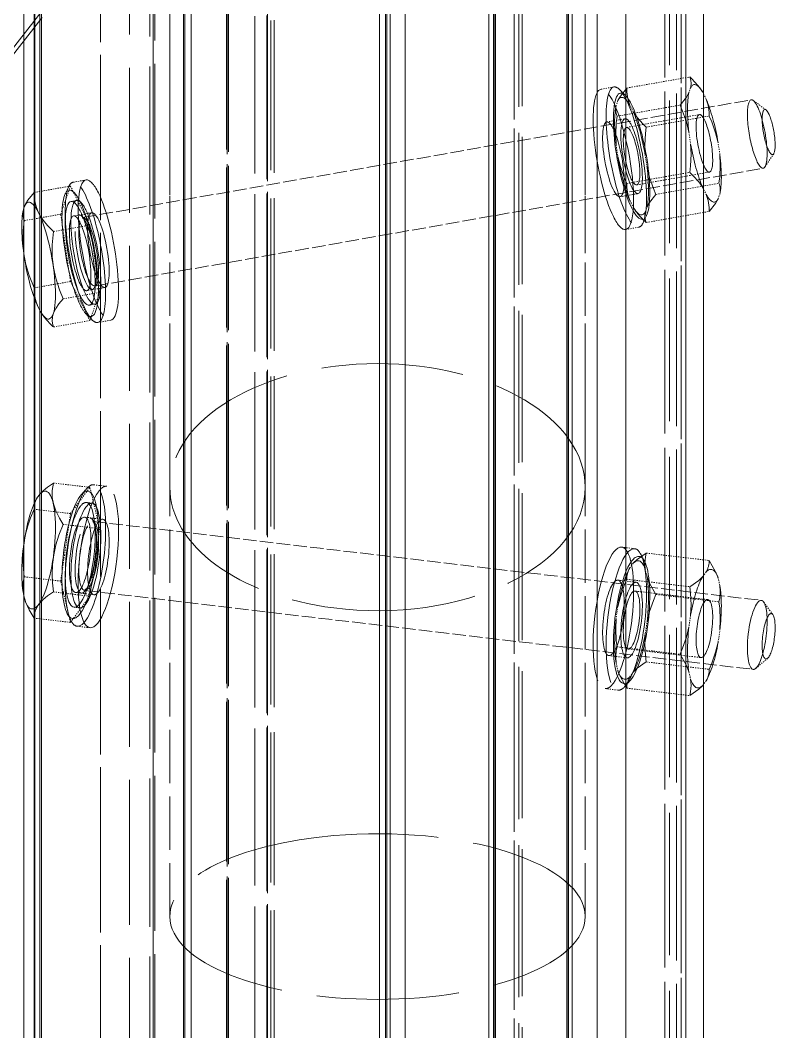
# Model space of a CAD drawing. Header units: millimetres. Extents: x 2197 to 34309, y 1850 to 24558.
# Drawn here: x 13828.5 to 13892.2, y 11129.7 to 11214.9 of the extents above; entities that cross this region are included whole.
import ezdxf

# ---------------------------------------------------------------- set-up
doc = ezdxf.new("R2010")
doc.units = ezdxf.units.MM
doc.linetypes.add('DASHED', pattern=[15, 12, -3])

# ---------------------------------------------------------------- blocks, each defined once
blk = doc.blocks.new('A$C637D7238')
at = {"color": 7, "linetype": 'DASHED', "lineweight": 13, "ltscale": 0.3285682678222656}
blk.add_line((157.3007899765362, 1009.537116626161), (157.3007899765362, 1206.678077319521), dxfattribs=at)
at = {"color": 7, "linetype": 'DASHED', "lineweight": 13, "ltscale": 0.3285686492919922}
blk.add_line((192.3007136825909, 1009.537345507997), (192.3007136825909, 1206.678535083192), dxfattribs=at)
at = {"color": 7, "linetype": 'DASHED', "lineweight": 13, "ltscale": 0.3748058319091797}
for p, q in [((157.3007899765362, 973.3625713380752), (157.3007899765362, 1198.246070483583)), ((192.3007136825909, 973.3623424562393), (192.3007136825909, 1198.245841601747))]:
    blk.add_line(p, q, dxfattribs=at)
at = {"color": 7, "linetype": 'DASHED', "lineweight": 13}
for p, q in [((175.4605037216534, 351.3186183961807), (175.4605037216534, 1170.730125049013)), ((175.5843287948956, 351.0183254274307), (175.5843287948956, 1170.443564990419)), ((174.978478575169, 350.446006396669), (174.978478575169, 1169.8969951662)), ((175.8660823349346, 349.6678081544815), (175.8660823349346, 1169.152671435731)), ((177.1419841293682, 349.3899456056533), (177.1419841293682, 1168.886481860536)), ((144.9915248398174, 343.2588878663955), (144.9915248398174, 1162.983848193544)), ((146.3509685043682, 342.8551403078018), (146.3509685043682, 1162.592918017763)), ((184.1783839706768, 229.7540966066299), (184.1783839706768, 1162.472983935731)), ((146.4879542831768, 341.8899456056533), (146.4879542831768, 1161.657020190614)), ((145.8821040634502, 341.3270107301651), (145.8821040634502, 1161.110450366396)), ((145.9171229843487, 341.1666790040908), (145.9171229843487, 1160.954810717958)), ((186.7159968857159, 337.3896709474502), (186.7159968857159, 1157.271644214052)), ((186.9750911239971, 336.6490093263565), (186.9750911239971, 1156.546546557802)), ((186.3138514999737, 335.5096355470596), (186.3138514999737, 1155.428687671083)), ((184.5649653915752, 334.0866771730362), (184.5649653915752, 1154.029533007997)), ((184.6752864364971, 334.2759624513565), (184.6752864364971, 1154.21584282245)), ((184.7410899643291, 333.856650927919), (184.7410899643291, 1153.802939990419)), ((151.4643031601299, 328.9534297975479), (151.4643031601299, 1148.95087395038)), ((153.8964015488018, 327.6627651246963), (153.8964015488018, 1147.665931323427)), ((155.6230861191143, 327.5035778078018), (155.6230861191143, 1147.507316211122)), ((156.0427409653057, 327.1714702638565), (156.0427409653057, 1147.176353076356)), ((156.0467463974346, 327.2087780031143), (156.0467463974346, 1147.213431933778)), ((165.4870921615948, 212.2852626832901), (165.4870921615948, 1146.933967212099)), ((165.5343562607159, 212.4167552980362), (165.5343562607159, 1147.05504570331)), ((166.0928279404034, 211.8875804933487), (166.0928279404034, 1146.567527392763)), ((155.9050685409893, 325.8677593263565), (155.9050685409893, 1145.874015429872)), ((164.4700557236065, 210.9673610719619), (164.4700557236065, 1145.717002490419)), ((165.8180552963604, 211.2337795289932), (165.8180552963604, 1145.963508227724)), ((190.905106687962, 325.8669582399307), (190.905106687962, 1145.873099902528)), ((190.7635432724346, 324.529258349794), (190.7635432724346, 1144.533683398622)), ((190.7675487045635, 324.5664516481338), (190.7675487045635, 1144.570762256044)), ((191.1872035507549, 324.236289599794), (191.1872035507549, 1144.239799121278)), ((193.3009273056377, 324.0427700075088), (193.3009273056377, 1144.045478442567)), ((200.7691127304424, 209.5612255128799), (200.7691127304424, 1144.41100273456)), ((202.2689754013409, 209.564658740419), (202.2689754013409, 1144.414207080263)), ((195.7289058212627, 322.7728191408096), (195.7289058212627, 1142.76923332538)), ((200.3938609604229, 206.2102809938369), (200.3938609604229, 1141.266852954286)), ((199.0037471298565, 205.8613506349502), (199.0037471298565, 1140.936805346864)), ((199.3923884872784, 205.1047817262588), (199.3923884872784, 1140.219489673036)), ((199.9902278427471, 204.6662441286026), (199.9902278427471, 1139.802695849794)), ((199.9982387070049, 204.7191158327041), (199.9982387070049, 1139.8530498537)), ((162.0691997055401, 317.999717334169), (162.0691997055401, 1137.944175341981)), ((162.245324278294, 317.7766719850479), (162.245324278294, 1137.717582324403)), ((158.4484035019268, 202.0741573366104), (158.4484035019268, 1137.321616748231)), ((158.5562068466534, 202.4043193849502), (158.5562068466534, 1137.639304736513)), ((162.1350032333721, 317.5933376344619), (162.1350032333721, 1137.53127250995)), ((159.1097575668682, 201.2969890626846), (159.1097575668682, 1136.572257617372)), ((159.1097575668682, 315.3952709230362), (159.1097575668682, 1135.291892627138)), ((162.0691997055401, 199.4641033204971), (162.0691997055401, 1134.793845752138)), ((162.1350032333721, 199.7484890016494), (162.1350032333721, 1135.070563891786)), ((162.245324278294, 199.6202007326065), (162.245324278294, 1134.9458232912)), ((158.4484035019268, 314.3017879518447), (158.4484035019268, 1134.174262622255)), ((158.5562068466534, 313.8391033204971), (158.5562068466534, 1133.700477221864)), ((195.7289058212627, 196.1691204103408), (195.7289058212627, 1131.558143237489)), ((190.7635432724346, 194.9772182496963), (190.7635432724346, 1130.375281909364)), ((190.7675487045635, 194.9521556886612), (190.7675487045635, 1130.350333789247)), ((191.1872035507549, 195.1753154787002), (191.1872035507549, 1130.572349170106)), ((193.3009273056377, 195.3063503297744), (193.3009273056377, 1130.702582934755)), ((199.9902278427471, 310.6993022951065), (199.9902278427471, 1130.474158862489)), ((199.9982387070049, 310.6266323121963), (199.9982387070049, 1130.399314502138)), ((155.9050685409893, 194.0763393434463), (155.9050685409893, 1129.476462939638)), ((190.905106687962, 194.0767971071182), (190.905106687962, 1129.47692070331)), ((199.3923884872784, 310.096656421083), (199.3923884872784, 1129.852744677919)), ((155.6230861191143, 192.9836574586807), (155.6230861191143, 1128.381034472841)), ((156.0427409653057, 193.2047573121963), (156.0427409653057, 1128.603278735536)), ((156.0467463974346, 193.1798091920791), (156.0467463974346, 1128.578101733583)), ((199.0037471298565, 309.0611949953018), (199.0037471298565, 1128.782950976747)), ((153.8964015488018, 192.8777996095596), (153.8964015488018, 1128.274833300966)), ((200.3938609604229, 308.5856929811416), (200.3938609604229, 1128.290855029481)), ((151.4643031601299, 192.023154834169), (151.4643031601299, 1127.413322070497)), ((184.7410899643291, 188.8276210817276), (184.7410899643291, 1124.15953789081)), ((184.5649653915752, 188.6797634157119), (184.5649653915752, 1124.007789233583)), ((184.6752864364971, 188.5582271608291), (184.6752864364971, 1123.882819751161)), ((200.7691127304424, 304.0782085451065), (200.7691127304424, 1123.601981738466)), ((202.2689754013409, 304.0737453493057), (202.2689754013409, 1123.597404101747)), ((186.3138514999737, 187.7686992677627), (186.3138514999737, 1123.069373706239)), ((164.4700557236065, 302.2185436281143), (164.4700557236065, 1121.654426196474)), ((186.7159968857159, 186.5751949342666), (186.7159968857159, 1121.833640674013)), ((186.9750911239971, 187.0439449342666), (186.9750911239971, 1122.32001457538)), ((165.8180552963604, 301.868125537294), (165.8180552963604, 1121.286613086122)), ((165.4870921615948, 300.4920879396377), (165.4870921615948, 1119.839393237489)), ((166.0928279404034, 301.0113063844619), (166.0928279404034, 1120.385963061708)), ((145.8821040634502, 184.1134563478408), (145.8821040634502, 1119.25963554706)), ((145.9171229843487, 184.2126766237197), (145.9171229843487, 1119.364005664247)), ((165.5343562607159, 300.3206554445205), (165.5343562607159, 1119.658805468935)), ((146.3509685043682, 183.1713787111221), (146.3509685043682, 1118.265601733583)), ((146.4879542831768, 183.7655559572158), (146.4879542831768, 1118.892966845888)), ((144.9915248398174, 182.9238430055557), (144.9915248398174, 1118.003303149599)), ((175.8660823349346, 179.0614620241104), (175.8660823349346, 1113.866950610536)), ((177.1419841293682, 179.2263713869033), (177.1419841293682, 1114.045249560731)), ((174.978478575169, 178.6010662111221), (174.978478575169, 1113.367759326356)), ((175.5843287948956, 178.2638088258682), (175.5843287948956, 1113.001319507021)), ((175.4605037216534, 178.0873409303604), (175.4605037216534, 1112.809058764833)), ((184.1783839706768, 279.0101543458877), (184.1783839706768, 1096.665793994325))]:
    blk.add_line(p, q, dxfattribs=at)
at = {"color": 7, "linetype": 'DASHED', "lineweight": 13, "ltscale": 0.008982738818918133}
for p, q in [((195.8015758041729, 1043.164207080263), (201.1094600204815, 1044.099418261903)), ((195.8015758041729, 1035.12519035663), (201.1094600204815, 1036.060401538271))]:
    blk.add_line(p, q, dxfattribs=at)
at = {"color": 7, "linetype": 'DASHED', "lineweight": 13, "ltscale": 0.001849244683494399}
blk.add_line((193.6321193222393, 1043.064185717958), (194.7248012070049, 1043.256904223817), dxfattribs=at)
at = {"color": 7, "linetype": 'DASHED', "lineweight": 13, "ltscale": 0.0007276294049313452}
for p, q in [((201.1849910263409, 1043.192130664247), (201.0425120834698, 1042.779456714052)), ((203.5021907333721, 1033.821250537294), (203.6446696762432, 1034.233924487489))]:
    blk.add_line(p, q, dxfattribs=at)
at = {"color": 7, "linetype": 'DASHED', "lineweight": 13, "ltscale": 0.0002073319548056595}
blk.add_line((202.0059901718487, 1043.109504321474), (201.9308024887432, 1043.208610156435), dxfattribs=at)
at = {"color": 7, "linetype": 'DASHED', "lineweight": 13, "ltscale": 0.001168408970959309}
blk.add_line((195.6862193588604, 1042.554465869325), (195.1869136337627, 1043.046561816591), dxfattribs=at)
at = {"color": 7, "linetype": 'DASHED', "lineweight": 13, "ltscale": 0.001065900208875264}
for p, q in [((202.4861842636456, 1042.239982226747), (202.2009974960674, 1042.812415698427)), ((202.2009974960674, 1034.773398974794), (202.4861842636456, 1034.200965503114))]:
    blk.add_line(p, q, dxfattribs=at)
at = {"color": 7, "linetype": 'DASHED', "lineweight": 13, "ltscale": 0.09533031926904542}
blk.add_line((149.9591762070049, 1032.249747851747), (206.2898570541729, 1042.173835376161), dxfattribs=at)
at = {"color": 7, "linetype": 'DASHED', "lineweight": 13, "ltscale": 0.0007276916743874621}
blk.add_line((195.0486690048565, 1042.110892871278), (194.9060756210674, 1041.698218921083), dxfattribs=at)
at = {"color": 7, "linetype": 'DASHED', "lineweight": 13, "ltscale": 0.008982926660458693}
blk.add_line((194.9816066269268, 1040.790931323427), (200.2896052841534, 1041.726142505067), dxfattribs=at)
at = {"color": 7, "linetype": 'DASHED', "lineweight": 13, "ltscale": 0.001065730156780783}
for p, q in [((196.3496333603252, 1041.158744433778), (196.0646754745831, 1041.731177905458)), ((196.0646754745831, 1033.692161181825), (196.3496333603252, 1033.119727710146))]:
    blk.add_line(p, q, dxfattribs=at)
at = {"color": 7, "linetype": 'DASHED', "lineweight": 13, "ltscale": 0.002230634081794208}
blk.add_line((207.5330287460674, 1041.322852710146), (206.4583140854229, 1042.120505908388), dxfattribs=at)
at = {"color": 7, "linetype": 'DASHED', "lineweight": 13, "ltscale": 0.002596310226696308}
blk.add_line((194.1178065780987, 1040.306846240419), (195.6520015243877, 1040.576926806825), dxfattribs=at)
at = {"color": 7, "linetype": 'DASHED', "lineweight": 13, "ltscale": 0.01038487585158895}
for p, q in [((195.7805186752666, 1039.847251513856), (201.916955137669, 1040.928260424989)), ((196.6337901596416, 1035.003882983583), (202.770226622044, 1036.084891894716))]:
    blk.add_line(p, q, dxfattribs=at)
at = {"color": 7, "linetype": 'DASHED', "lineweight": 13, "ltscale": 0.008982550977499514}
for p, q in [((197.4413997177471, 1039.871741870302), (202.7491694931377, 1040.806953051942)), ((198.2612544540752, 1034.206000903505), (203.5690242294659, 1035.141212085146)), ((197.4413997177471, 1031.832725146669), (202.7491694931377, 1032.76793632831))]:
    blk.add_line(p, q, dxfattribs=at)
at = {"color": 7, "linetype": 'DASHED', "lineweight": 13, "ltscale": 0.001658929442102541}
for p, q in [((201.0425120834698, 1039.458839038271), (201.1849910263409, 1038.473731616396)), ((203.6446696762432, 1037.554542163271), (203.5021907333721, 1038.539649585146))]:
    blk.add_line(p, q, dxfattribs=at)
at = {"color": 7, "linetype": 'DASHED', "lineweight": 13, "ltscale": 0.001658579221075384}
for p, q in [((194.9060756210674, 1038.377601245302), (195.0486690048565, 1037.392722705263)), ((197.5082332138409, 1036.473533252138), (197.3656398300518, 1037.458411792177))]:
    blk.add_line(p, q, dxfattribs=at)
at = {"color": 7, "linetype": 'DASHED', "lineweight": 13, "ltscale": 0.002230723413478284}
blk.add_line((208.1830531601299, 1037.633506396669), (207.4455958847393, 1036.516563037294), dxfattribs=at)
at = {"color": 7, "linetype": 'DASHED', "lineweight": 13, "ltscale": 0.09533038545612568}
blk.add_line((150.9747249130596, 1026.484672168153), (207.3054057602276, 1036.408988574403), dxfattribs=at)
at = {"color": 7, "linetype": 'DASHED', "lineweight": 13, "ltscale": 0.005195636598689816}
for p, q in [((148.9279490951885, 1034.906150439638), (145.8578425888409, 1034.365302661317)), ((148.1080943588604, 1032.532874682802), (145.0379878525127, 1031.992026904481)), ((148.9279490951885, 1026.867133716005), (145.8578425888409, 1026.326285937685))]:
    blk.add_line(p, q, dxfattribs=at)
at = {"color": 7, "linetype": 'DASHED', "lineweight": 13, "ltscale": 0.004184826960004457}
blk.add_line((148.1080943588604, 1032.532874682802), (148.9279490951885, 1034.906150439638), dxfattribs=at)
at = {"color": 7, "linetype": 'DASHED', "lineweight": 13, "ltscale": 0.001168317971939539}
blk.add_line((148.4847194198956, 1034.238731006044), (148.7856990341534, 1034.871818164247), dxfattribs=at)
at = {"color": 7, "linetype": 'DASHED', "lineweight": 13, "ltscale": 0.006130377373360783}
blk.add_line((148.9279490951885, 1034.906150439638), (150.5677730087627, 1031.613685229677), dxfattribs=at)
at = {"color": 7, "linetype": 'DASHED', "lineweight": 13, "ltscale": 0.001849178463723555}
for p, q in [((150.240929747044, 1035.419761279481), (149.1482478622784, 1035.227271655458)), ((195.7140285019268, 1031.246329882997), (196.8067103866924, 1031.438819507021))]:
    blk.add_line(p, q, dxfattribs=at)
at = {"color": 7, "linetype": 'DASHED', "lineweight": 13, "ltscale": 0.00259612238054177}
blk.add_line((195.2282268051495, 1034.003898242372), (196.7623073105206, 1034.273978808778), dxfattribs=at)
at = {"color": 7, "linetype": 'DASHED', "lineweight": 13, "ltscale": 7.965321738365593e-06}
blk.add_line((144.9993068222393, 1033.040534594911), (145.0006801132549, 1033.04511223163), dxfattribs=at)
at = {"color": 7, "linetype": 'DASHED', "lineweight": 13, "ltscale": 0.0008114808874187517}
for p, q in [((149.4570094589581, 1033.697654345888), (148.977502012669, 1033.613196948427)), ((150.9976130966534, 1024.952308276552), (150.5181056503643, 1024.867850879091))]:
    blk.add_line(p, q, dxfattribs=at)
at = {"color": 7, "linetype": 'DASHED', "lineweight": 13, "ltscale": 0.0007273311325860083}
blk.add_line((197.3656398300518, 1032.740241626161), (197.5082332138409, 1033.152686694521), dxfattribs=at)
at = {"color": 7, "linetype": 'DASHED', "lineweight": 13, "ltscale": 0.009541252901002521}
for p, q in [((148.9279490951885, 1026.867133716005), (148.1080943588604, 1032.532874682802)), ((150.5677730087627, 1031.613685229677), (151.3876277450909, 1025.94794426288))]:
    blk.add_line(p, q, dxfattribs=at)
at = {"color": 7, "linetype": 'DASHED', "lineweight": 13, "ltscale": 0.002596376391043174}
for p, q in [((150.7268458847393, 1032.662192920106), (149.1926509384502, 1032.391883471864)), ((151.8371516708721, 1026.35924492206), (150.3029567245831, 1026.088935473817))]:
    blk.add_line(p, q, dxfattribs=at)
at = {"color": 7, "linetype": 'DASHED', "lineweight": 13, "ltscale": 0.0002074472918715723}
blk.add_line((196.544640684544, 1032.822639087099), (196.6199428085674, 1032.723533252138), dxfattribs=at)
at = {"color": 7, "linetype": 'DASHED', "lineweight": 13, "ltscale": 0.001168399879160366}
blk.add_line((197.4703532699932, 1032.427360156435), (197.1692592148174, 1031.794272998231), dxfattribs=at)
at = {"color": 7, "linetype": 'DASHED', "lineweight": 13, "ltscale": 0.005195824441142524}
for p, q in [((150.5677730087627, 1031.613685229677), (147.4975520614971, 1031.072837451356)), ((151.3876277450909, 1025.94794426288), (148.3174067978252, 1025.40709648456))]:
    blk.add_line(p, q, dxfattribs=at)
at = {"color": 7, "linetype": 'DASHED', "lineweight": 13, "ltscale": 0.006130035913379448}
blk.add_line((150.5677730087627, 1023.57489738788), (148.9279490951885, 1026.867133716005), dxfattribs=at)
at = {"color": 7, "linetype": 'DASHED', "lineweight": 13, "ltscale": 0.00418446640021392}
blk.add_line((151.3876277450909, 1025.94794426288), (150.5677730087627, 1023.57489738788), dxfattribs=at)
at = {"color": 7, "linetype": 'DASHED', "lineweight": 13, "ltscale": 0.0002542918514233081}
blk.add_line((146.5838557724346, 1024.046393969911), (146.6760951523174, 1023.924857715028), dxfattribs=at)
at = {"color": 7, "linetype": 'DASHED', "lineweight": 13, "ltscale": 0.005195890635127617}
blk.add_line((150.5677730087627, 1023.57489738788), (147.4975520614971, 1023.033820727724), dxfattribs=at)
at = {"color": 7, "linetype": 'DASHED', "lineweight": 13, "ltscale": 0.001168540965324385}
blk.add_line((150.2688533310284, 1024.111625293153), (150.7680446152081, 1023.619300464052), dxfattribs=at)
at = {"color": 7, "linetype": 'DASHED', "lineweight": 13, "ltscale": 0.001848990621567831}
blk.add_line((152.3228389267315, 1023.601676562685), (151.2302714828838, 1023.409186938661), dxfattribs=at)
at = {"color": 7, "linetype": 'DASHED', "lineweight": 13, "ltscale": 0.005152587892884356}
for p, q in [((150.5677730087627, 1009.522010424989), (147.4975520614971, 1009.884559253114)), ((151.3876277450909, 1006.04071770038), (148.3174067978252, 1006.403266528505))]:
    blk.add_line(p, q, dxfattribs=at)
at = {"color": 7, "linetype": 'DASHED', "lineweight": 13, "ltscale": 0.004583599280318437}
for p, q in [((148.9279490951885, 1007.314216235536), (150.5677730087627, 1009.522010424989)), ((150.5677730087627, 1000.351630786317), (148.9279490951885, 998.1438365968643))]:
    blk.add_line(p, q, dxfattribs=at)
at = {"color": 7, "linetype": 'DASHED', "lineweight": 13, "ltscale": 0.001139224147843889}
blk.add_line((149.8497706894268, 1008.911353686708), (150.3026134018291, 1009.4233623537), dxfattribs=at)
at = {"color": 7, "linetype": 'DASHED', "lineweight": 13, "ltscale": 0.00596088193118216}
for p, q in [((150.5677730087627, 1009.522010424989), (151.3876277450909, 1006.04071770038)), ((148.9279490951885, 998.1438365968643), (148.1080943588604, 1001.625129321474))]:
    blk.add_line(p, q, dxfattribs=at)
at = {"color": 7, "linetype": 'DASHED', "lineweight": 13, "ltscale": 0.001833801275879556}
for p, q in [((151.9859248642315, 1009.610358813661), (150.8932429794659, 1009.73944816913)), ((195.3769999985088, 1004.484321216005), (196.4696818832745, 1004.355231860536)), ((193.9690333847393, 992.5671306642471), (195.0617152695049, 992.4380413087783))]:
    blk.add_line(p, q, dxfattribs=at)
at = {"color": 7, "linetype": 'DASHED', "lineweight": 13, "ltscale": 1.915057815166204e-05}
blk.add_line((146.1624843124737, 1008.7055889162), (146.168778562962, 1008.71520195331), dxfattribs=at)
at = {"color": 7, "linetype": 'DASHED', "lineweight": 13, "ltscale": 0.0008043802754698593}
blk.add_line((150.7481318954815, 1008.18556938495), (150.2688533310284, 1008.242332080263), dxfattribs=at)
at = {"color": 7, "linetype": 'DASHED', "lineweight": 13, "ltscale": 0.005152398474144785}
blk.add_line((148.9279490951885, 1007.314216235536), (145.8578425888409, 1007.676765063661), dxfattribs=at)
at = {"color": 7, "linetype": 'DASHED', "lineweight": 13, "ltscale": 0.00957976335019075}
for p, q in [((148.1080943588604, 1001.625129321474), (148.9279490951885, 1007.314216235536)), ((151.3876277450909, 1006.04071770038), (150.5677730087627, 1000.351630786317))]:
    blk.add_line(p, q, dxfattribs=at)
at = {"color": 7, "linetype": 'DASHED', "lineweight": 13, "ltscale": 0.002574544448214107}
blk.add_line((151.6573649887432, 1006.829673388856), (150.1232844833721, 1007.010718921083), dxfattribs=at)
at = {"color": 7, "linetype": 'DASHED', "lineweight": 13, "ltscale": 0.0945371512490534}
blk.add_line((150.8103877548565, 1006.654578784364), (207.1409541611065, 999.9998394044815), dxfattribs=at)
at = {"color": 7, "linetype": 'DASHED', "lineweight": 13, "ltscale": 0.00890777326152091}
for p, q in [((197.4413997177471, 1003.984443286317), (202.7491694931377, 1003.357535937685)), ((198.2612544540752, 1000.503150561708), (203.5690242294659, 999.8762432130752))]:
    blk.add_line(p, q, dxfattribs=at)
at = {"color": 7, "linetype": 'DASHED', "lineweight": 13, "ltscale": 0.0007967471719694212}
for p, q in [((196.3496333603252, 1003.121558764833), (196.0646754745831, 1002.737723925966)), ((196.0646754745831, 993.567344287294), (196.3496333603252, 993.9511791261612))]:
    blk.add_line(p, q, dxfattribs=at)
at = {"color": 7, "linetype": 'DASHED', "lineweight": 13, "ltscale": 0.001139271520692868}
for p, q in [((197.2912532333721, 1003.306724170106), (196.9703608993877, 1003.910285571474)), ((148.6637050155987, 998.8707653078018), (148.9845973495831, 998.2672039064346))]:
    blk.add_line(p, q, dxfattribs=at)
at = {"color": 7, "linetype": 'DASHED', "lineweight": 13, "ltscale": 0.001036226895817529}
for p, q in [((197.5082332138409, 1001.990195849794), (197.3656398300518, 1002.595359424013)), ((194.9060756210674, 994.698707202333), (195.0486690048565, 994.0935436281143))]:
    blk.add_line(p, q, dxfattribs=at)
at = {"color": 7, "linetype": 'DASHED', "lineweight": 13, "ltscale": 0.0007966684495648123}
blk.add_line((202.4861842636456, 1002.396461108583), (202.2009974960674, 1002.012855151552), dxfattribs=at)
at = {"color": 7, "linetype": 'DASHED', "lineweight": 13, "ltscale": 0.005152443224972313}
for p, q in [((148.1080943588604, 1001.625129321474), (145.0379878525127, 1001.987907031435)), ((148.9279490951885, 998.1438365968643), (145.8578425888409, 998.5066143068252))]:
    blk.add_line(p, q, dxfattribs=at)
at = {"color": 7, "linetype": 'DASHED', "lineweight": 13, "ltscale": 0.002574778602355184}
blk.add_line((195.0484401230206, 1001.7036357912), (196.5826350693096, 1001.522361377138), dxfattribs=at)
at = {"color": 7, "linetype": 'DASHED', "lineweight": 13, "ltscale": 0.008907962679770728}
blk.add_line((195.8015758041729, 1001.776649096864), (201.1094600204815, 1001.149741748231), dxfattribs=at)
at = {"color": 7, "linetype": 'DASHED', "lineweight": 13, "ltscale": 0.0001913237065299219}
blk.add_line((203.5021907333721, 1001.870490649599), (203.4653407577862, 1001.979209521669), dxfattribs=at)
at = {"color": 7, "linetype": 'DASHED', "lineweight": 13, "ltscale": 3.438521647895803e-05}
for p, q in [((203.4722072128643, 1001.959754565614), (203.4653407577862, 1001.979209521669)), ((195.0785380844463, 994.0042797120987), (195.0854045395245, 993.984824756044))]:
    blk.add_line(p, q, dxfattribs=at)
at = {"color": 7, "linetype": 'DASHED', "lineweight": 13, "ltscale": 0.001036183167959964}
for p, q in [((203.6446696762432, 1001.26532707538), (203.5021907333721, 1001.870490649599)), ((201.0425120834698, 993.973609546083), (201.1849910263409, 993.3684459718643))]:
    blk.add_line(p, q, dxfattribs=at)
at = {"color": 7, "linetype": 'DASHED', "lineweight": 13, "ltscale": 0.005152632642066775}
blk.add_line((150.5677730087627, 1000.351630786317), (147.4975520614971, 1000.714408496278), dxfattribs=at)
at = {"color": 7, "linetype": 'DASHED', "lineweight": 13, "ltscale": 0.002574589185219294}
for p, q in [((150.9065181259502, 1000.473853686708), (149.3724376205791, 1000.655128100771)), ((194.2975932602276, 995.3478160890518), (195.8316737655987, 995.1665416749893))]:
    blk.add_line(p, q, dxfattribs=at)
at = {"color": 7, "linetype": 'DASHED', "lineweight": 13, "ltscale": 0.09453753008435926}
blk.add_line((150.1235133652081, 1000.841437915224), (206.454308653294, 994.1866985353408), dxfattribs=at)
at = {"color": 7, "linetype": 'DASHED', "lineweight": 13, "ltscale": 0.0102985461579401}
blk.add_line((196.4956599716534, 1000.786506274599), (202.6320964340557, 1000.061408618349), dxfattribs=at)
at = {"color": 7, "linetype": 'DASHED', "lineweight": 13, "ltscale": 7.975272175397444e-05}
blk.add_line((145.1256495956768, 999.9302593263565), (145.1416713241924, 999.8851696046768), dxfattribs=at)
at = {"color": 7, "linetype": 'DASHED', "lineweight": 13, "ltscale": 0.002191285739866994}
blk.add_line((208.1085521225323, 998.8066783937393), (207.3325282577862, 999.8680034669815), dxfattribs=at)
at = {"color": 7, "linetype": 'DASHED', "lineweight": 13, "ltscale": 0.000804335499393497}
blk.add_line((149.706261778294, 999.3669811281143), (149.2269832138409, 999.4235149415908), dxfattribs=at)
at = {"color": 7, "linetype": 'DASHED', "lineweight": 13, "ltscale": 0.00166537511138792}
for p, q in [((195.0486690048565, 999.4757000001846), (194.9060756210674, 998.4867015870987)), ((197.3656398300518, 997.2132030519424), (197.5082332138409, 998.2022014650283))]:
    blk.add_line(p, q, dxfattribs=at)
at = {"color": 7, "linetype": 'DASHED', "lineweight": 13, "ltscale": 0.001665725476064837}
for p, q in [((201.1849910263409, 998.7508312257705), (201.0425120834698, 997.7616039308487)), ((203.5021907333721, 996.4881053956924), (203.6446696762432, 997.4773326906143))]:
    blk.add_line(p, q, dxfattribs=at)
at = {"color": 7, "linetype": 'DASHED', "lineweight": 13, "ltscale": 0.001833611858427043}
blk.add_line((150.577958250462, 997.6931682619033), (149.4853908066143, 997.8222576173721), dxfattribs=at)
at = {"color": 7, "linetype": 'DASHED', "lineweight": 13, "ltscale": 0.008908196849076937}
blk.add_line((194.9816066269268, 996.0877910646377), (200.2896052841534, 995.460654834169), dxfattribs=at)
at = {"color": 7, "linetype": 'DASHED', "lineweight": 13, "ltscale": 0.01029850140085407}
blk.add_line((195.9186488632549, 995.9023967775283), (202.0550853256573, 995.1775280031143), dxfattribs=at)
at = {"color": 7, "linetype": 'DASHED', "lineweight": 13, "ltscale": 0.008907818014424309}
blk.add_line((197.4413997177471, 994.8142925294815), (202.7491694931377, 994.1871562990127), dxfattribs=at)
at = {"color": 7, "linetype": 'DASHED', "lineweight": 13, "ltscale": 0.002191406831716288}
blk.add_line((207.6732188705791, 995.1216808351455), (206.6712886337627, 994.270240405458), dxfattribs=at)
at = {"color": 7, "linetype": 'DASHED', "lineweight": 13, "ltscale": 0.0001912625642320475}
blk.add_line((195.0486690048565, 994.0935436281143), (195.0854045395245, 993.984824756044), dxfattribs=at)
at = {"color": 7, "linetype": 'DASHED', "lineweight": 13, "ltscale": 0.001139097794646109}
blk.add_line((196.105187559544, 993.2661357912002), (195.6524592880596, 992.754127124208), dxfattribs=at)
at = {"color": 7, "linetype": 'DASHED', "lineweight": 13, "ltscale": 0.0007969746195768152}
blk.add_line((202.2009974960674, 992.8424755128799), (202.4861842636456, 993.2263103517471), dxfattribs=at)
at = {"color": 7, "linetype": 'DASHED', "lineweight": 13, "ltscale": 0.008908007431722511}
blk.add_line((195.8015758041729, 992.6064983400283), (201.1094600204815, 991.9793621095596), dxfattribs=at)
at = {"color": 7, "linetype": 'DASHED', "lineweight": 13}
for points in [[(87.64792742770805, 990.1636425050674), (91.14501299899712, 992.9873577150283), (94.61806597751274, 995.841285327333), (97.49339404147759, 998.2596508058487), (100.3396541122784, 1000.707770923036), (104.0827876572002, 1004.012824633974), (107.7770549301495, 1007.374412158388), (111.4239436630596, 1010.793220141786), (114.6607905868877, 1013.913337329286), (117.8547221664776, 1017.072364428896), (121.0536891464581, 1020.318824389833), (124.2122584823956, 1023.606483081239), (128.4374171738018, 1028.137427905458), (132.5270778183331, 1032.680274585146), (136.5331965927471, 1037.297278979677), (140.3156978134502, 1041.826163867372), (143.9338618759502, 1046.330329516786), (146.5353328232159, 1049.678641894716)], [(87.64792742770805, 989.5932689699112), (91.14501299899712, 992.417213061708), (94.61840930026665, 995.2713695558487), (97.49350848239555, 997.6899639162002), (100.3398829941143, 1000.138312915224), (104.0831309799541, 1003.443595507997), (107.7776271347393, 1006.805640796083), (111.4246303085674, 1010.224677661317), (114.6615916733135, 1013.345023730653), (117.8555232529034, 1016.504508593935), (121.0547191147198, 1019.751197436708), (124.2134028915752, 1023.039313891786), (128.4387904648174, 1027.570716479677), (132.4814158920635, 1032.060691455263), (136.4430171493877, 1036.623679736513), (140.3172999863018, 1041.260367968935), (143.9354640488018, 1045.764762500185), (146.5367061142315, 1049.11330375995)], [(195.0486690048565, 1042.110892871278), (195.2640468124737, 1042.489234546083), (195.8015758041729, 1043.164207080263)], [(196.0646754745831, 1041.731177905458), (195.9042293075909, 1042.250053027528), (195.8161098007549, 1042.835761645692), (195.8015758041729, 1043.164207080263)], [(201.0425120834698, 1042.779456714052), (200.8271342758526, 1042.401115039247), (200.2896052841534, 1041.726142505067)], [(201.0425120834698, 1039.458839038271), (200.8271342758526, 1040.308219531435), (200.5023509506573, 1041.226493457216), (200.2896052841534, 1041.726142505067)], [(202.4861842636456, 1042.239982226747), (202.6465159897198, 1041.721107104677), (202.7346354965557, 1041.135398486513), (202.7491694931377, 1040.806953051942)], [(194.9060756210674, 1038.377601245302), (194.870942259251, 1039.259025195497), (194.9204951767315, 1040.242988208192), (194.9816066269268, 1040.790931323427)], [(196.3496333603252, 1041.158744433778), (196.6903239731182, 1040.671912768739), (197.1527797226299, 1040.152122119325), (197.4413997177471, 1039.871741870302)], [(203.5021907333721, 1038.539649585146), (203.2868129257549, 1039.38903007831), (202.9620296005596, 1040.307304004091), (202.7491694931377, 1040.806953051942)], [(197.3656398300518, 1037.458411792177), (197.3306209091534, 1038.339835742372), (197.3800593857159, 1039.323798755067), (197.4413997177471, 1039.871741870302)], [(201.1849910263409, 1038.473731616396), (201.2202388290752, 1037.5923076662), (201.1706859115948, 1036.608344653505), (201.1094600204815, 1036.060401538271)], [(195.0486690048565, 1037.392722705263), (195.2640468124737, 1036.543113330263), (195.588830137669, 1035.624839404481), (195.8015758041729, 1035.12519035663)], [(203.6446696762432, 1037.554542163271), (203.6798030380596, 1036.673347094911), (203.6303645614971, 1035.68915520038), (203.5690242294659, 1035.141212085146)], [(197.5082332138409, 1036.473533252138), (197.7236110214581, 1035.623923877138), (198.0483943466534, 1034.705649951356), (198.2612544540752, 1034.206000903505)], [(202.2009974960674, 1034.773398974794), (201.8604213241924, 1035.260459521669), (201.3980800155987, 1035.780250171083), (201.1094600204815, 1036.060401538271)], [(196.0646754745831, 1033.692161181825), (195.9042293075909, 1034.211036303896), (195.8161098007549, 1034.79674492206), (195.8015758041729, 1035.12519035663)], [(145.0006801132549, 1033.04511223163), (145.1317149643291, 1033.36737785663), (145.3366786484112, 1033.715049365419), (145.8578425888409, 1034.365302661317)], [(147.4975520614971, 1031.072837451356), (146.996300840794, 1031.578666308778), (146.6200191025127, 1032.039176562685), (146.3861018661846, 1032.39325676288), (146.2001353744854, 1032.746879199403), (146.0579997543682, 1033.104621508974), (145.9530574325909, 1033.48456535663), (145.8855372909893, 1033.898383716005), (145.8578425888409, 1034.365302661317)], [(197.5082332138409, 1033.152686694521), (197.7236110214581, 1033.531257251161), (198.2612544540752, 1034.206000903505)], [(202.4861842636456, 1034.200965503114), (202.6465159897198, 1033.682090381044), (202.7346354965557, 1033.09638176288), (202.7491694931377, 1032.76793632831)], [(203.5021907333721, 1033.821250537294), (203.2868129257549, 1033.442908862489), (202.7491694931377, 1032.76793632831)], [(150.2432185654034, 1031.809608081239), (150.0422603134502, 1032.141715625185), (149.9539119247784, 1032.234183886903), (149.9303370956768, 1032.249747851747), (149.9282771591534, 1032.250434497255), (149.9293071274151, 1032.250205615419), (149.9402934555401, 1032.248603442567), (149.9591762070049, 1032.249747851747)], [(145.0036555771221, 1029.199668506044), (144.9306422714581, 1030.133964160341), (144.9542171005596, 1031.163245776552), (145.0379878525127, 1031.992026904481)], [(150.9747249130596, 1026.484672168153), (150.9509212021221, 1026.47643242206), (150.9461146835674, 1026.473456958192), (150.9525233749737, 1026.480323413271), (150.9804469589581, 1026.526099780458), (151.0557490829815, 1026.766883471864), (151.1130839828838, 1027.275458911317), (151.0976344589581, 1028.144981006044), (150.9486323837627, 1029.371329882997), (150.6682521347393, 1030.638419726747), (150.3736812118877, 1031.519157031435), (150.2432185654034, 1031.809608081239)], [(147.4968654159893, 1028.04885063495), (147.4007350448956, 1028.960715869325), (147.3969584946026, 1029.945365527528), (147.4975520614971, 1031.072837451356)], [(145.0036555771221, 1029.199668506044), (145.1695949081768, 1028.300391772646), (145.4440242294659, 1027.363120654481), (145.8578425888409, 1026.326285937685)], [(147.4968654159893, 1028.04885063495), (147.6911860947002, 1027.135840991396), (148.0038386825909, 1026.166068652528), (148.3174067978252, 1025.40709648456)], [(146.6760951523174, 1023.924857715028), (146.3861018661846, 1024.354240039247), (146.2001353744854, 1024.707862475771), (146.0579997543682, 1025.065604785341), (145.9530574325909, 1025.445777514833), (145.8855372909893, 1025.859366992372), (145.8578425888409, 1026.326285937685)], [(148.3174067978252, 1025.40709648456), (147.952111387669, 1024.973136523622), (147.6964503769268, 1024.60028801288), (147.4568110947002, 1024.075690844911), (147.4014216904034, 1023.825751880067), (147.3873454574932, 1023.573066333192), (147.4172145370831, 1023.313514331239), (147.4975520614971, 1023.033820727724)], [(147.4975520614971, 1009.884559253114), (146.996300840794, 1009.545585254091), (146.6200191025127, 1009.236823657411), (146.3659602646221, 1008.976127246278), (146.168778562962, 1008.71520195331)], [(147.4968654159893, 1008.123313525575), (147.4007350448956, 1008.675605395692), (147.3969584946026, 1009.250098803896), (147.4975520614971, 1009.884559253114)], [(145.0379878525127, 1001.987907031435), (144.9446040634502, 1002.958594897646), (144.9301845077862, 1003.811408618349), (144.9885493759502, 1004.644538501161), (145.121186399876, 1005.45478020038), (145.3366786484112, 1006.2885967287), (145.5614406113018, 1006.949607470888), (145.8578425888409, 1007.676765063661)], [(147.4968654159893, 1008.123313525575), (147.6911860947002, 1007.548591235536), (148.0038386825909, 1006.914588549989), (148.3174067978252, 1006.403266528505)], [(150.2663356308331, 1000.983802417177), (150.467980528294, 1001.341315844911), (150.7091075424541, 1002.004615405458), (150.9398204330791, 1002.999564746278), (151.0976344589581, 1004.307624438661), (151.1111384872784, 1005.336906054872), (151.0358363632549, 1006.051017382997), (150.9337550644268, 1006.438514331239), (150.8393413071026, 1006.620704272646), (150.8094722275127, 1006.652061084169), (150.8035212997784, 1006.65595207538), (150.8103877548565, 1006.654578784364)], [(148.3174067978252, 1006.403266528505), (147.952111387669, 1005.486823657411), (147.6964503769268, 1004.666053393739), (147.5168925766338, 1003.847114184755), (147.4153834823956, 1003.033210376161), (147.3873454574932, 1002.177192309755), (147.4172145370831, 1001.48619804706), (147.4975520614971, 1000.714408496278)], [(196.3496333603252, 1003.121558764833), (196.6903239731182, 1003.44794426288), (197.4413997177471, 1003.984443286317)], [(197.3656398300518, 1002.595359424013), (197.3306209091534, 1003.116523364442), (197.3800593857159, 1003.678886035341), (197.4413997177471, 1003.984443286317)], [(203.4653407577862, 1001.979209521669), (203.2588893417706, 1002.471763232606), (202.7491694931377, 1003.357535937685)], [(145.0036555771221, 1000.368796924013), (144.9306422714581, 1000.929328540224), (144.9542171005596, 1001.523505786317), (145.0379878525127, 1001.987907031435)], [(195.0486690048565, 999.4757000001846), (195.2640468124737, 1000.33400688495), (195.588830137669, 1001.267158130067), (195.8015758041729, 1001.776649096864)], [(197.5082332138409, 1001.990195849794), (197.7236110214581, 1001.447745898622), (198.2612544540752, 1000.503150561708)], [(202.2009974960674, 1002.012855151552), (201.8604213241924, 1001.686011889833), (201.1094600204815, 1001.149741748231)], [(147.4975520614971, 1000.714408496278), (146.996300840794, 1000.375205615419), (146.6200191025127, 1000.066444018739), (146.2029963974346, 999.5960918458877), (146.0591441635479, 999.3541637453018), (145.9530574325909, 999.097129443544), (145.8855372909893, 998.8197246583877), (145.8578425888409, 998.5066143068252)], [(150.1235133652081, 1000.841437915224), (150.1160747055401, 1000.841437915224), (150.120080137669, 1000.842582324403), (150.1441127304424, 1000.856086352724), (150.2538615707745, 1000.967322924989), (150.2663356308331, 1000.983802417177)], [(201.1849910263409, 998.7508312257705), (201.2202388290752, 999.6304241212783), (201.1706859115948, 1000.607520678896), (201.1094600204815, 1001.149741748231)], [(203.6446696762432, 1001.26532707538), (203.6798030380596, 1000.74416313495), (203.6303645614971, 1000.181800464052), (203.5690242294659, 999.8762432130752)], [(145.1416713241924, 999.8851696046768), (145.4440242294659, 999.2019573244033), (145.8578425888409, 998.5066143068252)], [(197.5082332138409, 998.2022014650283), (197.7236110214581, 999.060508349794), (198.0483943466534, 999.9934307130752), (198.2612544540752, 1000.503150561708)], [(203.6446696762432, 997.4773326906143), (203.6798030380596, 998.3569255861221), (203.6303645614971, 999.3340221437393), (203.5690242294659, 999.8762432130752)], [(194.9060756210674, 998.4867015870987), (194.870942259251, 997.6068798097549), (194.9204951767315, 996.6297832521377), (194.9816066269268, 996.0877910646377)], [(197.3656398300518, 997.2132030519424), (197.3306209091534, 996.3333812745987), (197.3800593857159, 995.3562847169815), (197.4413997177471, 994.8142925294815)], [(201.0425120834698, 997.7616039308487), (200.8271342758526, 996.903297046083), (200.5023509506573, 995.9703746828018), (200.2896052841534, 995.460654834169)], [(203.5021907333721, 996.4881053956924), (203.2868129257549, 995.6297985109268), (202.9620296005596, 994.6968761476455), (202.7491694931377, 994.1871562990127)], [(194.9060756210674, 994.698707202333), (194.870942259251, 995.2196422609268), (194.9204951767315, 995.7820049318252), (194.9816066269268, 996.0877910646377)], [(201.0425120834698, 993.973609546083), (200.8271342758526, 994.5160594972549), (200.2896052841534, 995.460654834169)], [(196.3496333603252, 993.9511791261612), (196.6903239731182, 994.277793506044), (197.4413997177471, 994.8142925294815)], [(195.0854045395245, 993.984824756044), (195.2918559555401, 993.4920421632705), (195.8015758041729, 992.6064983400283)], [(201.1849910263409, 993.3684459718643), (201.2202388290752, 992.8472820314346), (201.1706859115948, 992.2849193605362), (201.1094600204815, 991.9793621095596)], [(202.2009974960674, 992.8424755128799), (201.8604213241924, 992.5158611329971), (201.1094600204815, 991.9793621095596)]]:
    blk.add_lwpolyline(points, dxfattribs=at)
for centre, radius, start, end in [((199.6441585068096, 1043.518058398622), 1.575482306835732, 348.0518178061807, 21.63907497610515), ((196.3654262070049, 1038.890296557802), 7.0449410251474, 37.80973908103964, 47.67596782777409), ((198.2807094101299, 1040.428382495302), 4.588318050842116, 31.30336917800495, 37.29603713897363), ((196.4469081405987, 1041.372291186708), 1.575482306822212, 168.0518159858251, 201.6390731534863), ((202.103837156712, 1034.559852221864), 1.575482306858088, 348.0518178061807, 21.63907497610515), ((146.4976817612041, 1032.572471240419), 1.569954134498982, 162.4804853215201, 201.6870415726289), ((200.2700358871807, 1035.503760913271), 4.588318050593493, 211.30336735736, 217.2960387316686), ((202.1852046493877, 1037.041846850771), 7.044941025571561, 217.8097372593625, 227.6759728350443), ((198.906586790501, 1032.41408500995), 1.575482306858937, 168.0518159858251, 201.6390731534863), ((152.2408992294659, 1028.242255786317), 7.043989935888588, 217.807005184066, 227.6764782699197), ((147.7650004867901, 1007.67287407245), 1.906581926275653, 146.855481613602, 179.8802078162088), ((200.8407527450909, 1003.361655810731), 1.907796707607682, 329.6073290844162, 359.8758314868094), ((197.7099925522198, 1001.772529223817), 1.907796707605821, 149.6073272644988, 179.8758296650336), ((148.8114482406963, 1001.193687060731), 3.89607461062408, 192.223418326571, 199.6265374240605), ((200.8407527450909, 994.1912761720596), 1.907796707640591, 329.6073290844162, 359.8758314868094), ((197.7099925522198, 992.6023784669815), 1.907796707634054, 149.6073272644988, 179.8758296650336)]:
    blk.add_arc(centre, radius, start, end, dxfattribs=at)
for centre, major_axis, ratio, start_param, end_param in [((194.6730739120831, 1037.155372241396), (1.041069030761718, -5.909042358398438), 0.2283205174100354, 6.283144785403658, 9.424737438993448), ((195.7657557968487, 1037.347861865419), (1.041069030761718, -5.909042358398438), 0.2283205174100354, 3.141552131813861, 6.283144785403658), ((196.2071544174541, 1037.425452807802), (0.9369277954101559, -5.318069458007812), 0.2283205174100354, 2.830967196683057, 6.593800777191671), ((195.7657557968487, 1037.347861865419), (1.041069030761718, -5.909042358398438), 0.2283205174100354, 2.830967209812116, 3.141552131813861), ((202.3435908798565, 1038.506690600771), (0.8719253540039059, -4.948883056640626), 0.2283205174100356, 2.723187293693475, 3.431554192341784), ((194.6730739120831, 1037.155372241396), (1.041069030761718, -5.909042358398438), 0.2283205174100354, 3.141552131813863, 5.625991008346501), ((196.2071544174541, 1037.425452807802), (0.8719253540039059, -4.948883056640626), 0.2283205174100356, 2.584440068368248, 3.431554192341784), ((195.7657557968487, 1037.347861865419), (1.041069030761718, -5.909042358398438), 0.2283205174100354, 0.3106155588535786, 2.830967209812117), ((196.2071544174541, 1037.425452807802), (0.9369277954101559, -5.318069458007812), 0.2283205174100353, 2.484398354756711, 2.830967196683057), ((202.3435908798565, 1038.506690600771), (0.8719253540039059, -4.948883056640626), 0.2283205174100356, 3.631637619564859, 4.478751743538354), ((202.3435908798565, 1038.506690600771), (0.8719253540039059, -4.948883056640626), 0.2283205174100356, 2.584440068368252, 2.723187293693475), ((196.2071544174541, 1037.425452807802), (0.8719253540039059, -4.948883056640626), 0.2283205174100356, 3.631637619564859, 4.478751743538353), ((196.2071544174541, 1037.425452807802), (0.9369277954101559, -5.318069458007812), 0.2283205174100354, 0.3106154700120846, 2.484398354756711), ((202.3435908798565, 1038.506690600771), (0.8719253540039059, -4.948883056640626), 0.2283205174100356, 1.537242517171636, 2.384356641145167), ((206.7976314072002, 1039.291297534364), (0.5077743530273438, -2.882537841796875), 0.2283205174100356, 3.14155213181386, 6.283144785403659), ((206.7976314072002, 1039.291297534364), (0.5077743530273438, -2.882537841796875), 0.2283205174100356, 2.904866167422938, 3.14155213181386), ((206.7976314072002, 1039.291297534364), (0.5077743530273438, -2.882537841796875), 0.2283205174100356, 0.2367318962400981, 2.904866167422938), ((207.7564174179424, 1039.460212329286), (0.3342819213867187, -1.897659301757813), 0.2283205174100355, 2.904866031800213, 6.519917187370655), ((196.2071544174541, 1037.425452807802), (0.5552673339843747, -3.151473999023437), 0.2283205174100355, 3.141552131813866, 6.283144785403652), ((196.2071544174541, 1037.425452807802), (0.5552673339843747, -3.151473999023437), 0.2283205174100355, 2.48439835475671, 3.141552131813866), ((196.2071544174541, 1037.425452807802), (0.8719253540039059, -4.948883056640626), 0.2283205174100356, 1.537242517171636, 2.384356641145163), ((202.3435908798565, 1038.506690600771), (0.4266357421874999, -2.421798706054688), 0.2283205174100355, 3.141552131813864, 6.283144785403646), ((202.3435908798565, 1038.506690600771), (0.4266357421874999, -2.421798706054688), 0.2283205174100355, 2.484398354756717, 3.141552131813864), ((207.7564174179424, 1039.460212329286), (0.3342819213867187, -1.897659301757813), 0.2283205174100355, 2.484398354756727, 2.904866031800213), ((207.7564174179424, 1039.460212329286), (0.3342819213867187, -1.897659301757813), 0.2283205174100355, 0.2367318801911548, 2.484398354756798), ((194.6730739120831, 1037.155372241396), (0.5552673339843747, -3.151473999023437), 0.2283205174100355, 3.141552131813866, 6.283144785403659), ((194.6730739120831, 1037.155372241396), (0.5552673339843747, -3.151473999023437), 0.2283205174100355, 2.484398354756709, 3.141552131813866), ((194.6730739120831, 1037.155372241396), (0.5552673339843747, -3.151473999023437), 0.2283205174100355, 6.28314478540366, 8.767583661936294), ((196.2071544174541, 1037.425452807802), (0.4266357421874999, -2.421798706054688), 0.2283205174100355, 3.141552131813864, 6.283144785403657), ((196.2071544174541, 1037.425452807802), (0.4266357421874999, -2.421798706054688), 0.2283205174100355, 2.484398354756708, 3.141552131813864), ((196.2071544174541, 1037.425452807802), (0.5552673339843747, -3.151473999023437), 0.2283205174100355, 6.283144785403651, 8.767583661936296), ((202.3435908798565, 1038.506690600771), (0.4266357421874999, -2.421798706054688), 0.2283205174100355, 6.283144785403646, 8.767583661936303), ((196.2071544174541, 1037.425452807802), (0.4266357421874999, -2.421798706054688), 0.2283205174100355, 6.283144785403657, 8.767583661936294), ((202.3435908798565, 1038.506690600771), (0.8719253540039059, -4.948883056640626), 0.2283205174100356, 4.678835170761428, 5.525949294734955), ((196.2071544174541, 1037.425452807802), (0.8719253540039059, -4.948883056640626), 0.2283205174100356, 4.678835170761428, 5.525949294734955), ((202.3435908798565, 1038.506690600771), (0.8719253540039059, -4.948883056640626), 0.2283205174100356, 0.4900449659750689, 1.33715908994856), ((196.2071544174541, 1037.425452807802), (0.8719253540039059, -4.948883056640626), 0.2283205174100356, 0.490044965975066, 1.33715908994856), ((206.7976314072002, 1039.291297534364), (0.5077743530273438, -2.882537841796875), 0.2283205174100356, 6.283144785403659, 6.519917203419684), ((151.2818843368877, 1029.510718921083), (-1.041069030761718, 5.909042358398438), 0.2283205174100355, 5.625991008346504, 6.283144785403654), ((150.1893168930401, 1029.31822929706), (-1.041069030761718, 5.909042358398438), 0.2283205174100355, 0.3106155588536009, 2.830967209812096), ((149.7479182724346, 1029.240409472841), (-0.9369277954101559, 5.318069458007812), 0.2283205174100355, 2.830967223976211, 6.593800948382552), ((150.1893168930401, 1029.31822929706), (-1.041069030761718, 5.909042358398438), 0.2283205174100355, 6.283144785403658, 6.593800866033188), ((150.1893168930401, 1029.31822929706), (-1.041069030761718, 5.909042358398438), 0.2283205174100355, 3.141552131813861, 6.283144785403658), ((151.2818843368877, 1029.510718921083), (-1.041069030761718, 5.909042358398438), 0.2283205174100355, 6.283144785403654, 9.424737438993446), ((146.2480861191143, 1028.624030688661), (0.8671188354492186, -4.921646118164062), 0.2283205174100355, 5.864794059508156, 9.843188237340263), ((149.7479182724346, 1029.240409472841), (-0.9369277954101559, 5.318069458007812), 0.2283205174100355, 0.3106156412029644, 2.484398354756708), ((151.2818843368877, 1029.510718921083), (-1.041069030761718, 5.909042358398438), 0.2283205174100355, 3.141552131813861, 5.625991008346504), ((202.3435908798565, 1038.506690600771), (0.8719253540039059, -4.948883056640626), 0.2283205174100356, 5.726032721958041, 6.573146845931571), ((146.2480861191143, 1028.624030688661), (0.8671188354492186, -4.921646118164062), 0.2283205174100355, 3.560002930160678, 4.555194681551595), ((149.7479182724346, 1029.240409472841), (-0.7704162597656248, 4.37255859375), 0.2283205174100355, 6.283144785403656, 9.424737438993448), ((150.2271968368877, 1029.324866870302), (-0.7704162597656248, 4.37255859375), 0.2283205174100355, 6.283144785403656, 9.424737438993448), ((149.7479182724346, 1029.240409472841), (-0.7704162597656248, 4.37255859375), 0.2283205174100355, 5.625991008346505, 6.283144785403656), ((150.2271968368877, 1029.324866870302), (-0.7704162597656248, 4.37255859375), 0.2283205174100355, 5.625991008346505, 6.283144785403656), ((150.2271968368877, 1029.324866870302), (-0.7704162597656248, 4.37255859375), 0.2283205174100355, 3.141552131813863, 5.625991008346505), ((196.2071544174541, 1037.425452807802), (0.8719253540039059, -4.948883056640626), 0.2283205174100356, 5.726032721958045, 5.864779947283268), ((149.7479182724346, 1029.240409472841), (-0.5552673339843747, 3.151473999023437), 0.2283205174100356, 6.283144785403646, 8.767583661936296), ((149.7479182724346, 1029.240409472841), (-0.5552673339843747, 3.151473999023437), 0.2283205174100356, 3.14155213181387, 6.283144785403645), ((150.2271968368877, 1029.324866870302), (-0.5511474609374999, 3.128585815429688), 0.2283205174100355, 2.484398354756807, 8.767583661936392), ((150.4669505600323, 1029.36721000995), (-0.5077743530273438, 2.882537841796875), 0.2283205174100356, 2.484398354756705, 8.767583661936293), ((149.7479182724346, 1029.240409472841), (-0.7704162597656248, 4.37255859375), 0.2283205174100355, 3.141552131813863, 5.625991008346505), ((151.2818843368877, 1029.510718921083), (-0.5552673339843747, 3.151473999023437), 0.2283205174100356, 6.283144785403655, 8.767583661936296), ((151.2818843368877, 1029.510718921083), (-0.5552673339843747, 3.151473999023437), 0.2283205174100356, 3.141552131813862, 6.283144785403655), ((194.6730739120831, 1037.155372241396), (1.041069030761718, -5.909042358398438), 0.2283205174100354, 5.625991008346501, 6.283144785403657), ((196.2071544174541, 1037.425452807802), (0.8719253540039059, -4.948883056640626), 0.2283205174100356, 5.864779947283268, 6.573146845931571), ((195.7657557968487, 1037.347861865419), (1.041069030761718, -5.909042358398438), 0.2283205174100354, 6.283144785403657, 6.593800866033165), ((146.2480861191143, 1028.624030688661), (0.8671188354492186, -4.921646118164062), 0.2283205174100355, 4.555194681551595, 5.864794059508156), ((151.2818843368877, 1029.510718921083), (-0.5552673339843747, 3.151473999023437), 0.2283205174100356, 2.48439835475671, 3.141552131813862), ((149.7479182724346, 1029.240409472841), (-0.5552673339843747, 3.151473999023437), 0.2283205174100356, 2.48439835475671, 3.14155213181387), ((149.7479182724346, 1029.240409472841), (-0.9369277954101559, 5.318069458007812), 0.2283205174100355, 2.484398354756708, 2.830967223976211), ((150.1893168930401, 1029.31822929706), (-1.041069030761718, 5.909042358398438), 0.2283205174100355, 2.830967209812096, 3.141552131813861), ((174.8007518295635, 1009.537116626161), (17.49996185302734, -1.071563613425536e-15), 0.5947617139946315, 1.886299801760778e-05, 3.14161151658781), ((146.2480861191143, 1004.24628410663), (-0.5862808227539066, -4.963073730468751), 0.2604505284350213, 5.796855026304528, 9.910979628162071), ((150.1893168930401, 1003.780738452333), (0.7039260864257817, 5.958480834960939), 0.2604505284350213, 0.3592802825289474, 2.782312698937543), ((151.2818843368877, 1003.651649096864), (0.7039260864257817, 5.958480834960939), 0.2604505284350213, 0.4258281539062501, 3.141558907341699), ((150.1893168930401, 1003.780738452333), (0.7039260864257817, 5.958480834960939), 0.2604505284350213, 3.141558907341695, 6.283151560931492), ((149.7479182724346, 1003.832923510927), (0.6335449218750003, 5.362701416015626), 0.2604505284350213, 3.567420807496043, 6.642465715384174), ((150.1893168930401, 1003.780738452333), (0.7039260864257817, 5.958480834960939), 0.2604505284350213, 6.283151560931492, 6.642465589708534), ((151.2818843368877, 1003.651649096864), (0.7039260864257817, 5.958480834960939), 0.2604505284350213, 3.141558907341699, 6.283151560931492), ((151.2818843368877, 1003.651649096864), (0.7039260864257817, 5.958480834960939), 0.2604505284350213, 6.283151560931492, 6.709013461085836), ((174.8007518295635, 1009.537116626161), (17.49996185302734, -1.071563613425536e-15), 0.5947617139946315, 3.14161151658781, 4.500368306963754), ((174.8007518295635, 1009.537116626161), (17.49996185302734, -1.071563613425536e-15), 0.5947617139946315, 4.500368306963754, 6.283204170177604), ((146.2480861191143, 1004.24628410663), (-0.5862808227539066, -4.963073730468751), 0.2604505284350213, 3.627794320982483, 5.638217134290925), ((149.7479182724346, 1003.832923510927), (0.6335449218750003, 5.362701416015626), 0.2604505284350213, 0.3592804082045872, 2.782312728679787), ((149.7479182724346, 1003.832923510927), (0.5209350585937502, 4.409408569335938), 0.2604505284350213, 3.141558907341701, 6.283151560931492), ((150.2271968368877, 1003.776160815614), (0.5209350585937502, 4.409408569335938), 0.2604505284350213, 3.141558907341697, 6.28315156093149), ((149.7479182724346, 1003.832923510927), (0.5209350585937502, 4.409408569335938), 0.2604505284350213, 6.283151560931491, 6.709013461085837), ((150.2271968368877, 1003.776160815614), (0.5209350585937502, 4.409408569335938), 0.2604505284350213, 6.28315156093149, 6.709013461085837), ((149.7479182724346, 1003.832923510927), (0.5209350585937502, 4.409408569335938), 0.2604505284350213, 0.4258281539062505, 3.141558907341701), ((150.2271968368877, 1003.776160815614), (0.5209350585937502, 4.409408569335938), 0.2604505284350213, 0.4258281539062505, 3.141558907341697), ((149.7479182724346, 1003.832923510927), (0.3753662109375002, 3.17779541015625), 0.2604505284350213, 6.283151560931482, 9.424744214521288), ((150.2271968368877, 1003.776160815614), (0.3727340698242191, 3.1549072265625), 0.2604505284350213, 3.567420807496144, 9.850606114675719), ((150.4669505600323, 1003.748008349794), (0.3433227539062501, 2.906570434570312), 0.2604505284350213, 3.567420807496045, 9.850606114675632), ((149.7479182724346, 1003.832923510927), (0.3753662109375002, 3.17779541015625), 0.2604505284350213, 3.567420807496045, 6.283151560931483), ((151.2818843368877, 1003.651649096864), (0.3753662109375002, 3.17779541015625), 0.2604505284350213, 6.283151560931493, 9.424744214521285), ((151.2818843368877, 1003.651649096864), (0.3753662109375002, 3.17779541015625), 0.2604505284350213, 3.567420807496045, 6.283151560931493), ((194.6730739120831, 998.525611499208), (-0.7039260864257817, -5.958480834960939), 0.2604505284350211, 3.141558907341699, 6.283151560931491), ((195.7657557968487, 998.3965221437393), (-0.7039260864257817, -5.958480834960939), 0.2604505284350211, 3.141558907341699, 6.283151560931492), ((194.6730739120831, 998.525611499208), (-0.7039260864257817, -5.958480834960939), 0.2604505284350211, 0.4258281539062521, 3.141558907341699), ((195.7657557968487, 998.3965221437393), (-0.7039260864257817, -5.958480834960939), 0.2604505284350211, 2.782312698937566, 3.141558907341699), ((196.2071544174541, 998.3443370851455), (-0.6335449218750003, -5.362701416015626), 0.2604505284350211, 3.567420807496046, 6.642465551893008), ((195.7657557968487, 998.3965221437393), (-0.7039260864257817, -5.958480834960939), 0.2604505284350211, 0.3592802825289181, 2.782312698937566), ((196.2071544174541, 998.3443370851455), (-0.6335449218750003, -5.362701416015626), 0.2604505284350211, 0.3592802447134217, 2.782312666850566), ((196.2071544174541, 998.3443370851455), (-0.6335449218750003, -5.362701416015626), 0.2604505284350211, 2.782312666850566, 3.567420807496043), ((196.2071544174541, 998.3443370851455), (-0.5895996093750002, -4.990310668945312), 0.2604505284350213, 2.620264969910975, 3.467379093884505), ((196.2071544174541, 998.3443370851455), (-0.5895996093750002, -4.990310668945312), 0.2604505284350213, 3.667462521107581, 4.514576645081099), ((202.3435908798565, 997.6194683107315), (-0.5895996093750002, -4.990310668945312), 0.2604505284350213, 2.655328451135105, 3.467379093884502), ((194.6730739120831, 998.525611499208), (-0.3753662109375002, -3.17779541015625), 0.2604505284350211, 3.567420807496045, 6.283151560931487), ((194.6730739120831, 998.525611499208), (-0.3753662109375002, -3.17779541015625), 0.2604505284350211, 6.283151560931487, 9.424744214521283), ((194.6730739120831, 998.525611499208), (-0.3753662109375002, -3.17779541015625), 0.2604505284350211, 3.141558907341699, 3.567420807496045), ((196.2071544174541, 998.3443370851455), (-0.3753662109375002, -3.17779541015625), 0.2604505284350211, 6.283151560931493, 9.424744214521283), ((196.2071544174541, 998.3443370851455), (-0.3753662109375002, -3.17779541015625), 0.2604505284350211, 3.141558907341699, 3.567420807496045), ((196.2071544174541, 998.3443370851455), (-0.5895996093750002, -4.990310668945312), 0.2604505284350213, 1.573067418714383, 2.420181542687895), ((202.3435908798565, 997.6194683107315), (-0.5895996093750002, -4.990310668945312), 0.2604505284350213, 3.667462521107581, 4.514576645081099), ((202.3435908798565, 997.6194683107315), (-0.5895996093750002, -4.990310668945312), 0.2604505284350213, 2.620264969910975, 2.655328451135105), ((149.7479182724346, 1003.832923510927), (0.3753662109375002, 3.17779541015625), 0.2604505284350213, 3.141558907341703, 3.567420807496045), ((151.2818843368877, 1003.651649096864), (0.3753662109375002, 3.17779541015625), 0.2604505284350213, 3.141558907341699, 3.567420807496041), ((196.2071544174541, 998.3443370851455), (-0.3753662109375002, -3.17779541015625), 0.2604505284350211, 3.567420807496045, 6.283151560931493), ((196.2071544174541, 998.3443370851455), (-0.2885055541992188, -2.441940307617187), 0.2604505284350214, 3.567420807496045, 6.283151560931491), ((196.2071544174541, 998.3443370851455), (-0.2885055541992188, -2.441940307617187), 0.2604505284350214, 6.283151560931491, 9.424744214521281), ((196.2071544174541, 998.3443370851455), (-0.2885055541992188, -2.441940307617187), 0.2604505284350214, 3.141558907341697, 3.567420807496045), ((202.3435908798565, 997.6194683107315), (-0.5895996093750002, -4.990310668945312), 0.2604505284350213, 1.573067418714383, 2.420181542687895), ((146.2480861191143, 1004.24628410663), (-0.5862808227539066, -4.963073730468751), 0.2604505284350213, 5.638217134290925, 5.796855026304528), ((202.3435908798565, 997.6194683107315), (-0.2885055541992188, -2.441940307617187), 0.2604505284350214, 3.567420807496045, 6.283151560931491), ((202.3435908798565, 997.6194683107315), (-0.2885055541992188, -2.441940307617187), 0.2604505284350214, 6.283151560931491, 9.424744214521281), ((202.3435908798565, 997.6194683107315), (-0.2885055541992188, -2.441940307617187), 0.2604505284350214, 3.141558907341697, 3.567420807496045), ((206.7976314072002, 997.0932689699112), (-0.3433227539062501, -2.906570434570312), 0.2604505284350213, 3.141558907341706, 6.283151560931489), ((206.7976314072002, 997.0932689699112), (-0.3433227539062501, -2.906570434570312), 0.2604505284350213, 0.2731507337246716, 2.868431058095521), ((206.7976314072002, 997.0932689699112), (-0.3433227539062501, -2.906570434570312), 0.2604505284350213, 2.868431058095521, 3.141558907341706), ((149.7479182724346, 1003.832923510927), (0.6335449218750003, 5.362701416015626), 0.2604505284350213, 2.782312728679785, 3.567420807496043), ((207.7564174179424, 996.9799724611221), (-0.2260208129882818, -1.9134521484375), 0.2604505284350213, 0.2731507261151358, 2.868431014242429), ((207.7564174179424, 996.9799724611221), (-0.2260208129882818, -1.9134521484375), 0.2604505284350213, 2.868431014242518, 3.567420807496144), ((150.1893168930401, 1003.780738452333), (0.7039260864257817, 5.958480834960939), 0.2604505284350213, 2.782312698937543, 3.141558907341695), ((196.2071544174541, 998.3443370851455), (-0.5895996093750002, -4.990310668945312), 0.2604505284350213, 4.714660072304175, 5.561774196277688), ((207.7564174179424, 996.9799724611221), (-0.2260208129882818, -1.9134521484375), 0.2604505284350213, 3.567420807496066, 6.556336033294722), ((196.2071544174541, 998.3443370851455), (-0.5895996093750002, -4.990310668945312), 0.2604505284350213, 0.5258698675177959, 1.372983991491305), ((202.3435908798565, 997.6194683107315), (-0.5895996093750002, -4.990310668945312), 0.2604505284350213, 4.714660072304175, 5.561774196277688), ((202.3435908798565, 997.6194683107315), (-0.5895996093750002, -4.990310668945312), 0.2604505284350213, 0.5258698675177959, 1.372983991491305), ((196.2071544174541, 998.3443370851455), (-0.5895996093750002, -4.990310668945312), 0.2604505284350213, 5.761857623500767, 5.796921104724887), ((196.2071544174541, 998.3443370851455), (-0.5895996093750002, -4.990310668945312), 0.2604505284350213, 5.796921104724887, 6.608971747474295), ((206.7976314072002, 997.0932689699112), (-0.3433227539062501, -2.906570434570312), 0.2604505284350213, 6.28315156093149, 6.556336040904259), ((194.6730739120831, 998.525611499208), (-0.7039260864257817, -5.958480834960939), 0.2604505284350211, 6.28315156093149, 6.709013461085839), ((202.3435908798565, 997.6194683107315), (-0.5895996093750002, -4.990310668945312), 0.2604505284350213, 5.761857623500767, 6.608971747474295), ((195.7657557968487, 998.3965221437393), (-0.7039260864257817, -5.958480834960939), 0.2604505284350211, 6.283151560931492, 6.642465589708503), ((174.8007518295635, 973.3623424562393), (17.49996185302734, -1.071563613425536e-15), 0.3988187391492446, 1.782817000215826, 3.141573790591776), ((174.8007518295635, 973.3623424562393), (17.49996185302734, -1.071563613425536e-15), 0.3988187391492446, 6.283166444181569, 8.066002307395411), ((174.8007518295635, 973.3623424562393), (17.49996185302734, -1.071563613425536e-15), 0.3988187391492446, 3.141573790591776, 6.283166444181569)]:
    blk.add_ellipse(centre, major_axis=major_axis, ratio=ratio, start_param=start_param, end_param=end_param, dxfattribs=at)
blk = doc.blocks.new('1')
at = {"color": 7}
blk.add_blockref('A$C637D7238', (13683.83518492221, 10166.02964374365), dxfattribs=at)

msp = doc.modelspace()

# ---------------------------------------------------------------- block references
msp.add_blockref('1', (0, 0))

doc.saveas('drawing.dxf')
